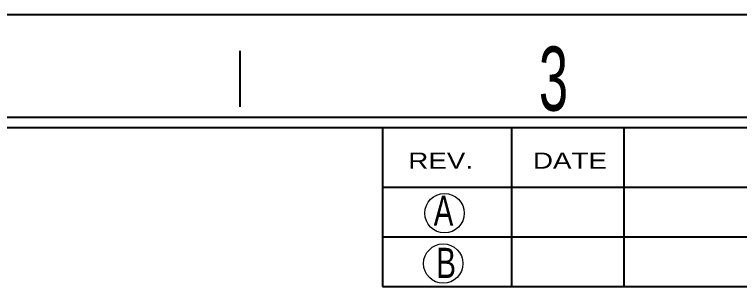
# Model space of a CAD drawing. Header units: millimetres. Extents: x 2 to 295, y 1 to 209.
# Drawn here: x 143.2 to 213, y 182.5 to 208.7 of the extents above; entities that cross this region are included whole.
import ezdxf

# ---------------------------------------------------------------- set-up
doc = ezdxf.new("R2010")
doc.units = ezdxf.units.MM
doc.layers.add('SLD-0', color=179, linetype='Continuous')
doc.styles.add('SLDTEXTSTYLE4', font='GOTHIC.TTF', dxfattribs={"width": 0.7304})
doc.styles.add('SLDTEXTSTYLE5', font='GOTHIC.TTF', dxfattribs={"width": 0.61171})
doc.styles.add('SLDTEXTSTYLE9', font='ARIAL.TTF', dxfattribs={"width": 1.2324})

msp = doc.modelspace()

# ---------------------------------------------------------------- linework, layer by layer
at = {"layer": 'SLD-0'}
for p, q in [((1.812, 208.6737), (295.1066, 208.6737)), ((12.6748, 197.811), (289.1814, 197.811))]:
    msp.add_line(p, q, dxfattribs=at)
at = {"layer": 'SLD-0', "color": 6, "linetype": 'Continuous'}
for p, q in [((164.9525, 199.786), (164.9525, 205.1695)), ((11.6873, 198.7985), (290.1689, 198.7985))]:
    msp.add_line(p, q, dxfattribs=at)
at = {"layer": 'SLD-0', "color": 179, "linetype": 'Continuous'}
for p, q in [((178.6588, 197.811), (178.6588, 182.5137)), ((191.0502, 197.811), (191.0502, 182.5137)), ((201.8863, 197.811), (201.8863, 182.5137)), ((178.6588, 192.0745), (289.1814, 192.0745)), ((178.6588, 187.2941), (289.1814, 187.2941)), ((178.6588, 182.5137), (289.1814, 182.5137))]:
    msp.add_line(p, q, dxfattribs=at)
at = {"layer": 'SLD-0', "lineweight": 0}
for centre in [(184.6221, 189.5636), (184.4994, 184.7149)]:
    msp.add_circle(centre, 1.8944, dxfattribs=at)

# ---------------------------------------------------------------- texts
at = {"layer": 'SLD-0', "attachment_point": 1}
for s, insert, char_height, style in [('3', (193.7066, 205.5931), 6.172, 'SLDTEXTSTYLE5'), ('A', (183.5778, 191.2522), 2.9034, 'SLDTEXTSTYLE4'), ('B', (183.8319, 186.2372), 2.9034, 'SLDTEXTSTYLE4')]:
    msp.add_mtext(s, dxfattribs=dict(at, insert=insert, char_height=char_height, style=style))
at = {"layer": 'SLD-0', "color": 179, "char_height": 1.55363, "attachment_point": 1, "style": 'SLDTEXTSTYLE9'}
for s, insert in [('REV.', (181.1288, 195.4001)), ('DATE', (193.1265, 195.4001))]:
    msp.add_mtext(s, dxfattribs=dict(at, insert=insert))

doc.saveas('drawing.dxf')
